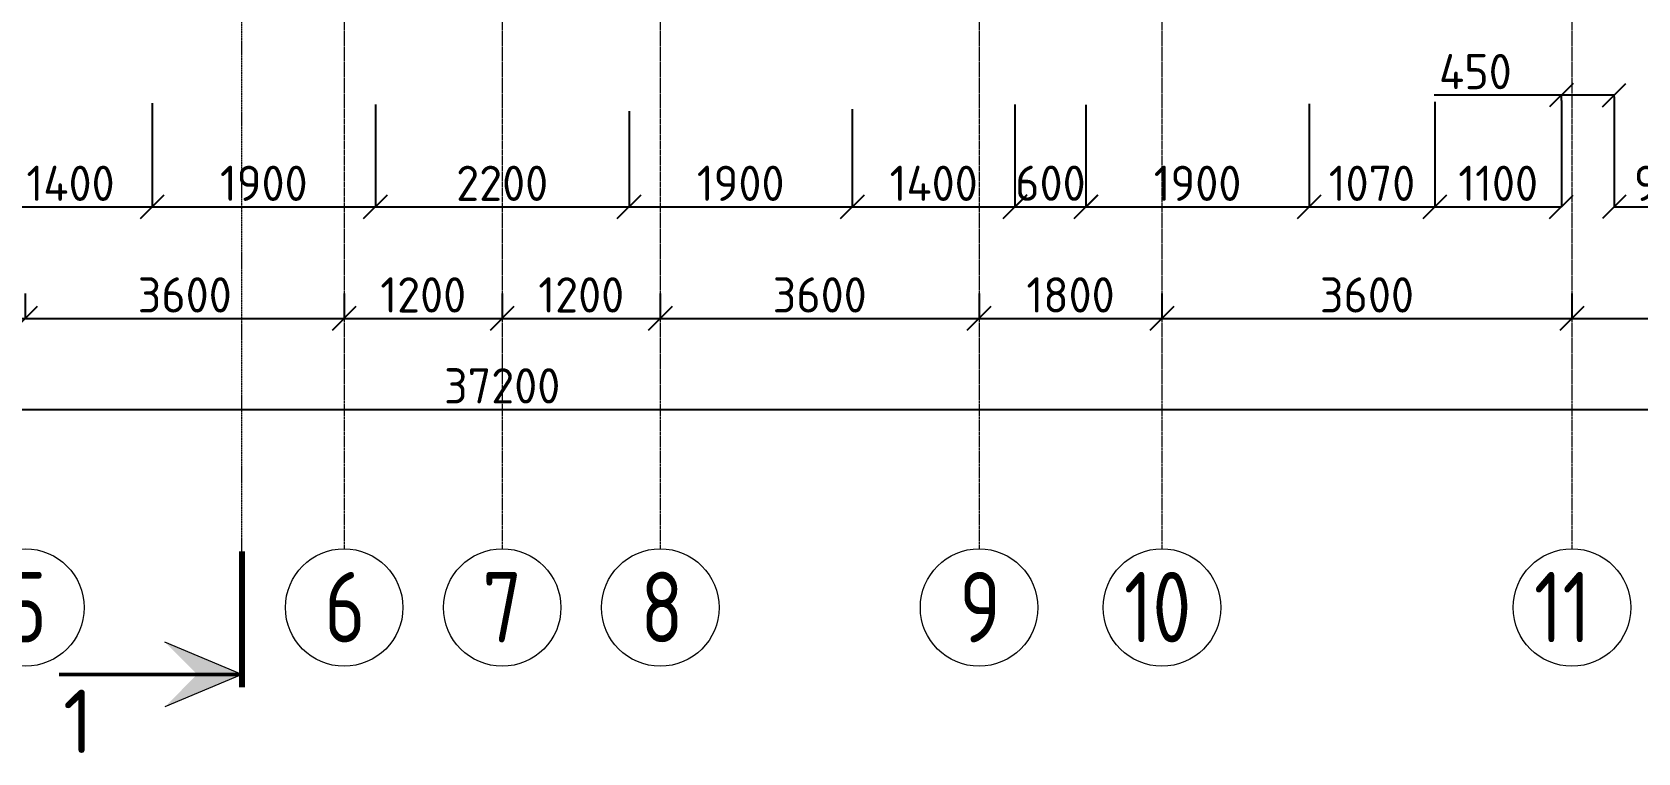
# Model space of a CAD drawing. Header units: inches. Extents: x -2431 to 214825, y 3 to 92804.
# Drawn here: x 77586 to 91254, y 38562 to 44697 of the extents above; entities that cross this region are included whole.
import ezdxf

# ---------------------------------------------------------------- set-up
doc = ezdxf.new("R2010")
doc.units = ezdxf.units.IN
doc.header["$MEASUREMENT"] = 0
doc.linetypes.add('Линия сетки', pattern=[22.225, 12.7, -3.175, 3.175, -3.175])
doc.linetypes.add('Сверху', pattern=[3.96875, 2.38125, -1.5875])
doc.layers.add('S-GRID-IDEN', color=250, linetype='Continuous', lineweight=9)
doc.layers.add('Балясины', color=7, linetype='Continuous', lineweight=9)
doc.layers.add('Фундамент', color=30, linetype='Continuous')
doc.styles.add('GOST-2.304_Type-B', font='GOST_Common.ttf')
doc.styles.get("Standard").update_dxf_attribs({"font": 'arial.ttf'})
doc.styles.add('Чертеж250', font='', dxfattribs={"height": 250})
doc.styles.get('Чертеж250').set_extended_font_data('GOST type B')
doc.dimstyles.new('ГОСТ', dxfattribs={"dimtxt": 300, "dimasz": 200, "dimexe": 0.18, "dimexo": 0.0625, "dimgap": 50, "dimtad": 1, "dimtoh": 1, "dimdec": 0, "dimzin": 0, "dimdsep": 46, "dimtxsty": 'GOST-2.304_Type-B', "dimblk": 'OBLIQUE', "dimcen": 0.09, "dimadec": 0, "dimazin": 0, "dimtfac": 1, "dimtdec": 0, "dimtofl": 0, "dimtmove": 0, "dimatfit": 3, "dimldrblk": 'NONE', "dimfxl": 1, "dimtolj": 1, "dimtzin": 0, "dimarcsym": 0})

# ---------------------------------------------------------------- blocks, each defined once
blk = doc.blocks.new('Ось сетки - Заголовок сетки - Окружность 5 мм-117399-Уровень 3')
at = {"layer": 'S-GRID-IDEN'}
blk.add_circle((0, 0), 5, dxfattribs=at)
blk = doc.blocks.new('_Oblique')
at = {"color": 0, "linetype": 'ByBlock', "lineweight": -2}
blk.add_line((-0.5, -0.5), (0.5, 0.5), dxfattribs=at)
blk = doc.blocks.new('*D88')
at = {"color": 0, "lineweight": -2, "transparency": 16777216}
for p, q in [((75972, 42472), (75972, 42260)), ((77528, 42472), (77528, 42260)), ((75972, 42260), (77528, 42260))]:
    blk.add_line(p, q, dxfattribs=at)
at = {"layer": 'Defpoints', "color": 0, "transparency": 16777216}
for p in [(75972, 42472), (77528, 42472), (77528, 42260)]:
    blk.add_point(p, dxfattribs=at)
at = {"color": 0, "lineweight": -2, "transparency": 16777216, "xscale": 200, "yscale": 200, "zscale": 200, "rotation": 180}
blk.add_blockref('_Oblique', (75972, 42260), dxfattribs=at)
at = {"color": 0, "lineweight": -2, "transparency": 16777216, "xscale": 200, "yscale": 200, "zscale": 200}
blk.add_blockref('_Oblique', (77528, 42260), dxfattribs=at)
at = {"color": 0, "transparency": 16777216, "insert": (76750, 42460), "char_height": 300, "width": 922.94, "attachment_point": 5, "style": 'GOST-2.304_Type-B'}
blk.add_mtext('\\A1;1800', dxfattribs=at)
blk = doc.blocks.new('_None')
blk = doc.blocks.new('*D89')
at = {"color": 0, "lineweight": -2, "transparency": 16777216}
for p, q in [((80242, 42472), (80242, 42260)), ((81587, 42472), (81587, 42260)), ((80242, 42260), (81587, 42260))]:
    blk.add_line(p, q, dxfattribs=at)
at = {"layer": 'Defpoints', "color": 0, "transparency": 16777216}
for p in [(80242, 42472), (81587, 42472), (81587, 42260)]:
    blk.add_point(p, dxfattribs=at)
at = {"color": 0, "lineweight": -2, "transparency": 16777216, "xscale": 200, "yscale": 200, "zscale": 200, "rotation": 180}
blk.add_blockref('_Oblique', (80242, 42260), dxfattribs=at)
at = {"color": 0, "lineweight": -2, "transparency": 16777216, "xscale": 200, "yscale": 200, "zscale": 200}
blk.add_blockref('_Oblique', (81587, 42260), dxfattribs=at)
at = {"color": 0, "transparency": 16777216, "insert": (80915, 42460), "char_height": 300, "width": 922.94, "attachment_point": 5, "style": 'GOST-2.304_Type-B'}
blk.add_mtext('\\A1;1200', dxfattribs=at)
blk = doc.blocks.new('*D90')
at = {"color": 0, "lineweight": -2, "transparency": 16777216}
for p, q in [((77528, 42472), (77528, 42260)), ((80242, 42472), (80242, 42260)), ((77528, 42260), (80242, 42260))]:
    blk.add_line(p, q, dxfattribs=at)
at = {"layer": 'Defpoints', "color": 0, "transparency": 16777216}
for p in [(77528, 42472), (80242, 42472), (80242, 42260)]:
    blk.add_point(p, dxfattribs=at)
at = {"color": 0, "lineweight": -2, "transparency": 16777216, "xscale": 200, "yscale": 200, "zscale": 200, "rotation": 180}
blk.add_blockref('_Oblique', (77528, 42260), dxfattribs=at)
at = {"color": 0, "lineweight": -2, "transparency": 16777216, "xscale": 200, "yscale": 200, "zscale": 200}
blk.add_blockref('_Oblique', (80242, 42260), dxfattribs=at)
at = {"color": 0, "transparency": 16777216, "insert": (78885, 42460), "char_height": 300, "width": 922.94, "attachment_point": 5, "style": 'GOST-2.304_Type-B'}
blk.add_mtext('\\A1;3600', dxfattribs=at)
blk = doc.blocks.new('*D91')
at = {"color": 0, "lineweight": -2, "transparency": 16777216}
for p, q in [((85646, 42472), (85646, 42260)), ((87203, 42472), (87203, 42260)), ((85646, 42260), (87203, 42260))]:
    blk.add_line(p, q, dxfattribs=at)
at = {"layer": 'Defpoints', "color": 0, "transparency": 16777216}
for p in [(85646, 42472), (87203, 42472), (87203, 42260)]:
    blk.add_point(p, dxfattribs=at)
at = {"color": 0, "lineweight": -2, "transparency": 16777216, "xscale": 200, "yscale": 200, "zscale": 200, "rotation": 180}
blk.add_blockref('_Oblique', (85646, 42260), dxfattribs=at)
at = {"color": 0, "lineweight": -2, "transparency": 16777216, "xscale": 200, "yscale": 200, "zscale": 200}
blk.add_blockref('_Oblique', (87203, 42260), dxfattribs=at)
at = {"color": 0, "transparency": 16777216, "insert": (86425, 42460), "char_height": 300, "width": 922.94, "attachment_point": 5, "style": 'GOST-2.304_Type-B'}
blk.add_mtext('\\A1;1800', dxfattribs=at)
blk = doc.blocks.new('*D92')
at = {"color": 0, "lineweight": -2, "transparency": 16777216}
for p, q in [((81587, 42472), (81587, 42260)), ((82933, 42472), (82933, 42260)), ((81587, 42260), (82933, 42260))]:
    blk.add_line(p, q, dxfattribs=at)
at = {"layer": 'Defpoints', "color": 0, "transparency": 16777216}
for p in [(81587, 42472), (82933, 42472), (82933, 42260)]:
    blk.add_point(p, dxfattribs=at)
at = {"color": 0, "lineweight": -2, "transparency": 16777216, "xscale": 200, "yscale": 200, "zscale": 200, "rotation": 180}
blk.add_blockref('_Oblique', (81587, 42260), dxfattribs=at)
at = {"color": 0, "lineweight": -2, "transparency": 16777216, "xscale": 200, "yscale": 200, "zscale": 200}
blk.add_blockref('_Oblique', (82933, 42260), dxfattribs=at)
at = {"color": 0, "transparency": 16777216, "insert": (82260, 42460), "char_height": 300, "width": 922.94, "attachment_point": 5, "style": 'GOST-2.304_Type-B'}
blk.add_mtext('\\A1;1200', dxfattribs=at)
blk = doc.blocks.new('*D93')
at = {"color": 0, "lineweight": -2, "transparency": 16777216}
for p, q in [((82933, 42472), (82933, 42260)), ((85646, 42472), (85646, 42260)), ((82933, 42260), (85646, 42260))]:
    blk.add_line(p, q, dxfattribs=at)
at = {"layer": 'Defpoints', "color": 0, "transparency": 16777216}
for p in [(82933, 42472), (85646, 42472), (85646, 42260)]:
    blk.add_point(p, dxfattribs=at)
at = {"color": 0, "lineweight": -2, "transparency": 16777216, "xscale": 200, "yscale": 200, "zscale": 200, "rotation": 180}
blk.add_blockref('_Oblique', (82933, 42260), dxfattribs=at)
at = {"color": 0, "lineweight": -2, "transparency": 16777216, "xscale": 200, "yscale": 200, "zscale": 200}
blk.add_blockref('_Oblique', (85646, 42260), dxfattribs=at)
at = {"color": 0, "transparency": 16777216, "insert": (84290, 42460), "char_height": 300, "width": 922.94, "attachment_point": 5, "style": 'GOST-2.304_Type-B'}
blk.add_mtext('\\A1;3600', dxfattribs=at)
blk = doc.blocks.new('*D95')
at = {"color": 0, "lineweight": -2, "transparency": 16777216}
for p, q in [((87203, 42472), (87203, 42260)), ((90693, 42472), (90693, 42260)), ((87203, 42260), (90693, 42260))]:
    blk.add_line(p, q, dxfattribs=at)
at = {"layer": 'Defpoints', "color": 0, "transparency": 16777216}
for p in [(87203, 42472), (90693, 42472), (90693, 42260)]:
    blk.add_point(p, dxfattribs=at)
at = {"color": 0, "lineweight": -2, "transparency": 16777216, "xscale": 200, "yscale": 200, "zscale": 200, "rotation": 180}
blk.add_blockref('_Oblique', (87203, 42260), dxfattribs=at)
at = {"color": 0, "lineweight": -2, "transparency": 16777216, "xscale": 200, "yscale": 200, "zscale": 200}
blk.add_blockref('_Oblique', (90693, 42260), dxfattribs=at)
at = {"color": 0, "transparency": 16777216, "insert": (88948, 42460), "char_height": 300, "width": 922.94, "attachment_point": 5, "style": 'GOST-2.304_Type-B'}
blk.add_mtext('\\A1;3600', dxfattribs=at)
blk = doc.blocks.new('*D96')
at = {"color": 0, "lineweight": -2, "transparency": 16777216}
for p, q in [((90693, 42472), (90693, 42260)), ((94782, 42472), (94782, 42260)), ((90693, 42260), (94782, 42260))]:
    blk.add_line(p, q, dxfattribs=at)
at = {"layer": 'Defpoints', "color": 0, "transparency": 16777216}
for p in [(90693, 42472), (94782, 42472), (94782, 42260)]:
    blk.add_point(p, dxfattribs=at)
at = {"color": 0, "lineweight": -2, "transparency": 16777216, "xscale": 200, "yscale": 200, "zscale": 200, "rotation": 180}
blk.add_blockref('_Oblique', (90693, 42260), dxfattribs=at)
at = {"color": 0, "lineweight": -2, "transparency": 16777216, "xscale": 200, "yscale": 200, "zscale": 200}
blk.add_blockref('_Oblique', (94782, 42260), dxfattribs=at)
at = {"color": 0, "transparency": 16777216, "insert": (92738, 42460), "char_height": 300, "width": 922.94, "attachment_point": 5, "style": 'GOST-2.304_Type-B'}
blk.add_mtext('\\A1;4200', dxfattribs=at)
blk = doc.blocks.new('*D106')
at = {"color": 0, "lineweight": -2, "transparency": 16777216}
for p, q in [((98757, 41878), (98757, 41486)), ((64418, 41699), (64418, 41486)), ((64418, 41486), (98757, 41486))]:
    blk.add_line(p, q, dxfattribs=at)
at = {"layer": 'Defpoints', "color": 0, "transparency": 16777216}
for p in [(98757, 41878), (64418, 41699), (98757, 41486)]:
    blk.add_point(p, dxfattribs=at)
at = {"color": 0, "lineweight": -2, "transparency": 16777216, "xscale": 200, "yscale": 200, "zscale": 200, "rotation": 180}
blk.add_blockref('_Oblique', (64418, 41486), dxfattribs=at)
at = {"color": 0, "lineweight": -2, "transparency": 16777216, "xscale": 200, "yscale": 200, "zscale": 200}
blk.add_blockref('_Oblique', (98757, 41486), dxfattribs=at)
at = {"color": 0, "transparency": 16777216, "insert": (81587, 41686), "char_height": 300, "width": 1153.68, "attachment_point": 5, "style": 'GOST-2.304_Type-B'}
blk.add_mtext('\\A1;37200', dxfattribs=at)
blk = doc.blocks.new('*D128')
at = {"color": 0, "lineweight": -2, "transparency": 16777216}
for p, q in [((77218, 44077), (77218, 43210)), ((78608, 44093), (78608, 43210)), ((77218, 43210), (78608, 43210))]:
    blk.add_line(p, q, dxfattribs=at)
at = {"layer": 'Defpoints', "color": 0, "transparency": 16777216}
for p in [(77218, 44077), (78608, 44093), (78608, 43210)]:
    blk.add_point(p, dxfattribs=at)
at = {"color": 0, "lineweight": -2, "transparency": 16777216, "xscale": 200, "yscale": 200, "zscale": 200, "rotation": 180}
blk.add_blockref('_Oblique', (77218, 43210), dxfattribs=at)
at = {"color": 0, "lineweight": -2, "transparency": 16777216, "xscale": 200, "yscale": 200, "zscale": 200}
blk.add_blockref('_Oblique', (78608, 43210), dxfattribs=at)
at = {"color": 0, "transparency": 16777216, "insert": (77913, 43410), "char_height": 300, "width": 922.94, "attachment_point": 5, "style": 'GOST-2.304_Type-B'}
blk.add_mtext('\\A1;1400', dxfattribs=at)
blk = doc.blocks.new('*D129')
at = {"color": 0, "lineweight": -2, "transparency": 16777216}
for p, q in [((78608, 44093), (78608, 43210)), ((80508, 44082), (80508, 43210)), ((78608, 43210), (80508, 43210))]:
    blk.add_line(p, q, dxfattribs=at)
at = {"layer": 'Defpoints', "color": 0, "transparency": 16777216}
for p in [(78608, 44093), (80508, 44082), (80508, 43210)]:
    blk.add_point(p, dxfattribs=at)
at = {"color": 0, "lineweight": -2, "transparency": 16777216, "xscale": 200, "yscale": 200, "zscale": 200, "rotation": 180}
blk.add_blockref('_Oblique', (78608, 43210), dxfattribs=at)
at = {"color": 0, "lineweight": -2, "transparency": 16777216, "xscale": 200, "yscale": 200, "zscale": 200}
blk.add_blockref('_Oblique', (80508, 43210), dxfattribs=at)
at = {"color": 0, "transparency": 16777216, "insert": (79558, 43410), "char_height": 300, "width": 922.94, "attachment_point": 5, "style": 'GOST-2.304_Type-B'}
blk.add_mtext('\\A1;1900', dxfattribs=at)
blk = doc.blocks.new('*D130')
at = {"color": 0, "lineweight": -2, "transparency": 16777216}
for p, q in [((80508, 44082), (80508, 43210)), ((82667, 44024), (82667, 43210)), ((80508, 43210), (82667, 43210))]:
    blk.add_line(p, q, dxfattribs=at)
at = {"layer": 'Defpoints', "color": 0, "transparency": 16777216}
for p in [(80508, 44082), (82667, 44024), (82667, 43210)]:
    blk.add_point(p, dxfattribs=at)
at = {"color": 0, "lineweight": -2, "transparency": 16777216, "xscale": 200, "yscale": 200, "zscale": 200, "rotation": 180}
blk.add_blockref('_Oblique', (80508, 43210), dxfattribs=at)
at = {"color": 0, "lineweight": -2, "transparency": 16777216, "xscale": 200, "yscale": 200, "zscale": 200}
blk.add_blockref('_Oblique', (82667, 43210), dxfattribs=at)
at = {"color": 0, "transparency": 16777216, "insert": (81587, 43410), "char_height": 300, "width": 922.94, "attachment_point": 5, "style": 'GOST-2.304_Type-B'}
blk.add_mtext('\\A1;2200', dxfattribs=at)
blk = doc.blocks.new('*D131')
at = {"color": 0, "lineweight": -2, "transparency": 16777216}
for p, q in [((82667, 44024), (82667, 43210)), ((84567, 44040), (84567, 43210)), ((82667, 43210), (84567, 43210))]:
    blk.add_line(p, q, dxfattribs=at)
at = {"layer": 'Defpoints', "color": 0, "transparency": 16777216}
for p in [(82667, 44024), (84567, 44040), (84567, 43210)]:
    blk.add_point(p, dxfattribs=at)
at = {"color": 0, "lineweight": -2, "transparency": 16777216, "xscale": 200, "yscale": 200, "zscale": 200, "rotation": 180}
blk.add_blockref('_Oblique', (82667, 43210), dxfattribs=at)
at = {"color": 0, "lineweight": -2, "transparency": 16777216, "xscale": 200, "yscale": 200, "zscale": 200}
blk.add_blockref('_Oblique', (84567, 43210), dxfattribs=at)
at = {"color": 0, "transparency": 16777216, "insert": (83617, 43410), "char_height": 300, "width": 922.94, "attachment_point": 5, "style": 'GOST-2.304_Type-B'}
blk.add_mtext('\\A1;1900', dxfattribs=at)
blk = doc.blocks.new('*D132')
at = {"color": 0, "lineweight": -2, "transparency": 16777216}
for p, q in [((85952, 44082), (85952, 43210)), ((86556, 44078), (86556, 43210)), ((85952, 43211), (86556, 43211))]:
    blk.add_line(p, q, dxfattribs=at)
at = {"layer": 'Defpoints', "color": 0, "transparency": 16777216}
for p in [(85952, 44082), (86556, 44078), (86556, 43211)]:
    blk.add_point(p, dxfattribs=at)
at = {"color": 0, "lineweight": -2, "transparency": 16777216, "xscale": 200, "yscale": 200, "zscale": 200, "rotation": 180}
blk.add_blockref('_Oblique', (85952, 43211), dxfattribs=at)
at = {"color": 0, "lineweight": -2, "transparency": 16777216, "xscale": 200, "yscale": 200, "zscale": 200}
blk.add_blockref('_Oblique', (86556, 43211), dxfattribs=at)
at = {"color": 0, "transparency": 16777216, "insert": (86254, 43411), "char_height": 300, "width": 692.21, "attachment_point": 5, "style": 'GOST-2.304_Type-B'}
blk.add_mtext('\\A1;600', dxfattribs=at)
blk = doc.blocks.new('*D133')
at = {"color": 0, "lineweight": -2, "transparency": 16777216}
for p, q in [((84567, 44040), (84567, 43210)), ((85952, 44082), (85952, 43210)), ((84567, 43210), (85952, 43210))]:
    blk.add_line(p, q, dxfattribs=at)
at = {"layer": 'Defpoints', "color": 0, "transparency": 16777216}
for p in [(84567, 44040), (85952, 44082), (85952, 43210)]:
    blk.add_point(p, dxfattribs=at)
at = {"color": 0, "lineweight": -2, "transparency": 16777216, "xscale": 200, "yscale": 200, "zscale": 200, "rotation": 180}
blk.add_blockref('_Oblique', (84567, 43210), dxfattribs=at)
at = {"color": 0, "lineweight": -2, "transparency": 16777216, "xscale": 200, "yscale": 200, "zscale": 200}
blk.add_blockref('_Oblique', (85952, 43210), dxfattribs=at)
at = {"color": 0, "transparency": 16777216, "insert": (85260, 43410), "char_height": 300, "width": 922.94, "attachment_point": 5, "style": 'GOST-2.304_Type-B'}
blk.add_mtext('\\A1;1400', dxfattribs=at)
blk = doc.blocks.new('*D134')
at = {"color": 0, "lineweight": -2, "transparency": 16777216}
for p, q in [((86556, 44078), (86556, 43210)), ((88456, 44088), (88456, 43210)), ((86556, 43210), (88456, 43210))]:
    blk.add_line(p, q, dxfattribs=at)
at = {"layer": 'Defpoints', "color": 0, "transparency": 16777216}
for p in [(86556, 44078), (88456, 44088), (88456, 43210)]:
    blk.add_point(p, dxfattribs=at)
at = {"color": 0, "lineweight": -2, "transparency": 16777216, "xscale": 200, "yscale": 200, "zscale": 200, "rotation": 180}
blk.add_blockref('_Oblique', (86556, 43210), dxfattribs=at)
at = {"color": 0, "lineweight": -2, "transparency": 16777216, "xscale": 200, "yscale": 200, "zscale": 200}
blk.add_blockref('_Oblique', (88456, 43210), dxfattribs=at)
at = {"color": 0, "transparency": 16777216, "insert": (87506, 43410), "char_height": 300, "width": 922.94, "attachment_point": 5, "style": 'GOST-2.304_Type-B'}
blk.add_mtext('\\A1;1900', dxfattribs=at)
blk = doc.blocks.new('*D135')
at = {"color": 0, "lineweight": -2, "transparency": 16777216}
for p, q in [((88456, 44088), (88456, 43210)), ((89526, 44104), (89526, 43210)), ((88456, 43210), (89526, 43210))]:
    blk.add_line(p, q, dxfattribs=at)
at = {"layer": 'Defpoints', "color": 0, "transparency": 16777216}
for p in [(88456, 44088), (89526, 44104), (89526, 43210)]:
    blk.add_point(p, dxfattribs=at)
at = {"color": 0, "lineweight": -2, "transparency": 16777216, "xscale": 200, "yscale": 200, "zscale": 200, "rotation": 180}
blk.add_blockref('_Oblique', (88456, 43210), dxfattribs=at)
at = {"color": 0, "lineweight": -2, "transparency": 16777216, "xscale": 200, "yscale": 200, "zscale": 200}
blk.add_blockref('_Oblique', (89526, 43210), dxfattribs=at)
at = {"color": 0, "transparency": 16777216, "insert": (88991, 43410), "char_height": 300, "width": 922.94, "attachment_point": 5, "style": 'GOST-2.304_Type-B'}
blk.add_mtext('\\A1;1070', dxfattribs=at)
blk = doc.blocks.new('*D136')
at = {"color": 0, "lineweight": -2, "transparency": 16777216}
for p, q in [((89526, 44104), (89526, 43210)), ((90603, 44114), (90603, 43210)), ((89526, 43210), (90603, 43210))]:
    blk.add_line(p, q, dxfattribs=at)
at = {"layer": 'Defpoints', "color": 0, "transparency": 16777216}
for p in [(89526, 44104), (90603, 44114), (90603, 43210)]:
    blk.add_point(p, dxfattribs=at)
at = {"color": 0, "lineweight": -2, "transparency": 16777216, "xscale": 200, "yscale": 200, "zscale": 200, "rotation": 180}
blk.add_blockref('_Oblique', (89526, 43210), dxfattribs=at)
at = {"color": 0, "lineweight": -2, "transparency": 16777216, "xscale": 200, "yscale": 200, "zscale": 200}
blk.add_blockref('_Oblique', (90603, 43210), dxfattribs=at)
at = {"color": 0, "transparency": 16777216, "insert": (90065, 43410), "char_height": 300, "width": 922.94, "attachment_point": 5, "style": 'GOST-2.304_Type-B'}
blk.add_mtext('\\A1;1100', dxfattribs=at)
blk = doc.blocks.new('*D137')
at = {"color": 0, "lineweight": -2, "transparency": 16777216}
for p, q in [((90603, 44161), (89521, 44161)), ((90603, 44114), (90603, 44162)), ((91053, 44161), (90603, 44161)), ((91053, 44146), (91053, 44162))]:
    blk.add_line(p, q, dxfattribs=at)
at = {"layer": 'Defpoints', "color": 0, "transparency": 16777216}
for p in [(91053, 44161), (90603, 44114), (91053, 44146)]:
    blk.add_point(p, dxfattribs=at)
at = {"color": 0, "lineweight": -2, "transparency": 16777216, "xscale": 200, "yscale": 200, "zscale": 200, "rotation": 180}
blk.add_blockref('_Oblique', (90603, 44161), dxfattribs=at)
at = {"color": 0, "lineweight": -2, "transparency": 16777216, "xscale": 200, "yscale": 200, "zscale": 200}
blk.add_blockref('_Oblique', (91053, 44161), dxfattribs=at)
at = {"color": 0, "transparency": 16777216, "insert": (89871, 44361), "char_height": 300, "width": 692.21, "attachment_point": 5, "style": 'GOST-2.304_Type-B'}
blk.add_mtext('\\A1;450', dxfattribs=at)
blk = doc.blocks.new('*D138')
at = {"color": 0, "lineweight": -2, "transparency": 16777216}
for p, q in [((92003, 44160), (92003, 43210)), ((91053, 44146), (91053, 43210)), ((91053, 43210), (92003, 43210))]:
    blk.add_line(p, q, dxfattribs=at)
at = {"layer": 'Defpoints', "color": 0, "transparency": 16777216}
for p in [(92003, 44160), (91053, 44146), (92003, 43210)]:
    blk.add_point(p, dxfattribs=at)
at = {"color": 0, "lineweight": -2, "transparency": 16777216, "xscale": 200, "yscale": 200, "zscale": 200, "rotation": 180}
blk.add_blockref('_Oblique', (91053, 43210), dxfattribs=at)
at = {"color": 0, "lineweight": -2, "transparency": 16777216, "xscale": 200, "yscale": 200, "zscale": 200}
blk.add_blockref('_Oblique', (92003, 43210), dxfattribs=at)
at = {"color": 0, "transparency": 16777216, "insert": (91528, 43410), "char_height": 300, "width": 692.21, "attachment_point": 5, "style": 'GOST-2.304_Type-B'}
blk.add_mtext('\\A1;950', dxfattribs=at)

msp = doc.modelspace()

# ---------------------------------------------------------------- hatches: boundary and pattern name
at = {"layer": 'Балясины'}
h = msp.add_hatch(color=256, dxfattribs=at)
h.dxf.hatch_style = 1
h.paths.add_polyline_path([(78715.6703, 39505.32264), (78990.70633, 39229.23083), (79372.35777, 39229.23083)])
h.paths.add_polyline_path([(79372.35777, 39229.23083), (78990.70633, 39229.23083), (78715.6703, 38953.13902)])

# ---------------------------------------------------------------- linework, layer by layer
at = {"layer": 'Балясины', "color": 254, "linetype": 'Линия сетки'}
for p, q in [((80241.78231, 67223.21253), (80241.78231, 40298.8621)), ((81587.4255, 67223.21253), (81587.4255, 40298.8621)), ((82933.06868, 67223.21253), (82933.06868, 40298.8621)), ((85646.46359, 67223.21253), (85646.46359, 40298.8621)), ((87203.29496, 67223.21253), (87203.29496, 40298.8621)), ((90693.29496, 67223.21253), (90693.29496, 40298.8621))]:
    msp.add_line(p, q, dxfattribs=at)
at = {"layer": 'Балясины'}
for q in [(78715.6703, 39505.32264), (77815.21162, 39229.23083), (78715.6703, 38953.13902)]:
    msp.add_line((79372.35777, 39229.23083), q, dxfattribs=at)
at = {"layer": 'Балясины', "linetype": 'Сверху'}
msp.add_lwpolyline([(79372.35777, 39698.39667), (79372.35777, 55354.00245), (81038.01592, 55354.00245)], dxfattribs=at)
at = {"layer": 'Балясины'}
for points, const_width in [([(79372.35777, 40277.92689), (79372.35777, 39118.86645)], 50), ([(79372.35777, 39229.23083), (77815.21162, 39229.23083)], 30)]:
    msp.add_lwpolyline(points, dxfattribs=dict(at, const_width=const_width))

# ---------------------------------------------------------------- block references
at = {"layer": 'Балясины', "xscale": 99.99999999999993, "yscale": 99.99999999999993, "zscale": 99.99999999999993, "rotation": 180}
for p in [(77528.3874, 39798.8621), (80241.78231, 39798.8621), (81587.4255, 39798.8621), (82933.06868, 39798.8621), (85646.46359, 39798.8621), (87203.29496, 39798.8621), (90693.29496, 39798.8621)]:
    msp.add_blockref('Ось сетки - Заголовок сетки - Окружность 5 мм-117399-Уровень 3', p, dxfattribs=at)

# ---------------------------------------------------------------- texts
at = {"layer": 'Балясины', "insert": (77849.20069, 39099.79239), "char_height": 540, "width": 336.70875, "attachment_point": 1, "style": 'Чертеж250'}
msp.add_mtext('1', dxfattribs=at)
at = {"layer": 'Фундамент', "char_height": 600, "attachment_point": 1}
for s, insert in [('{\\fГОСТ тип А|b0|i0|c204|p34;5}', (77359.84787, 40102.2754)), ('{\\fГОСТ тип А|b0|i0|c204|p34;6}', (80073.24277, 40102.2754)), ('{\\fГОСТ тип А|b0|i0|c204|p34;7}', (81418.88596, 40102.2754)), ('{\\fГОСТ тип А|b0|i0|c204|p34;8}', (82764.52915, 40102.2754)), ('{\\fГОСТ тип А|b0|i0|c204|p34;9}', (85477.92406, 40102.2754)), ('{\\fГОСТ тип А|b0|i0|c204|p34;10}', (86879.867, 40102.2754)), ('{\\fГОСТ тип А|b0|i0|c204|p34;11}', (90369.867, 40102.2754))]:
    msp.add_mtext_dynamic_manual_height_columns(s, width=645.3462657, gutter_width=1, heights=[0], dxfattribs=dict(at, insert=insert))

# ---------------------------------------------------------------- dimensions: what is measured, and where the dimension line sits
dim = msp.add_linear_dim(base=(91053.29496, 44161.43085), p1=(90603.29496, 44113.99388), p2=(91053.29496, 44145.58056), dimstyle='ГОСТ')
dim.commit()
dim.dimension.update_dxf_attribs({"geometry": '*D137', "text_midpoint": (89870.86108, 44161.43085), "dimtype": 160})
for base, p1, p2, picture, middle in [((92003.44322, 43210.15647), (91053.29496, 44145.58056), (92003.44322, 44160.45249), '*D138', (91528.36909, 43410.15647)), ((80507.90645, 43210.15647), (78607.90645, 44092.67187), (80507.90645, 44082.08636), '*D129', (79557.90645, 43410.15647)), ((84566.94454, 43210.15647), (82666.94454, 44024.04548), (84566.94454, 44039.80124), '*D131', (83616.94454, 43410.15647)), ((88456.46359, 43210.15647), (86556.46359, 44077.58914), (88456.46359, 44088.13691), '*D134', (87506.46359, 43410.15647)), ((89526.46359, 43210.15647), (88456.46359, 44088.13691), (89526.46359, 44103.93009), '*D135', (88991.46359, 43410.15647))]:
    dim = msp.add_linear_dim(base=base, p1=p1, p2=p2, dimstyle='ГОСТ')
    dim.commit()
    dim.dimension.update_dxf_attribs({"geometry": picture, "text_midpoint": middle})
for base, p1, p2, text, picture, middle in [((78607.90645, 43210.15647), (77218.3874, 44077.13651), (78607.90645, 44092.67187), '1400', '*D128', (77913.14692, 43410.15647)), ((82666.94454, 43210.15647), (80507.90645, 44082.08636), (82666.94454, 44024.04548), '2200', '*D130', (81587.4255, 43410.15647)), ((85952.46359, 43210.15647), (84566.94454, 44039.80124), (85952.46359, 44082.18712), '1400', '*D133', (85259.70407, 43410.15647)), ((90603.29496, 43210.15647), (89526.46359, 44103.93009), (90603.29496, 44113.99388), '1100', '*D136', (90064.87928, 43410.15647)), ((77528.3874, 42260.28843), (75971.55603, 42472.42047), (77528.3874, 42472.42047), '1800', '*D88', (76749.97171, 42460.28843)), ((80241.78231, 42260.28843), (77528.3874, 42472.42047), (80241.78231, 42472.42047), '3600', '*D90', (78885.08485, 42460.28843)), ((81587.4255, 42260.28843), (80241.78231, 42472.42047), (81587.4255, 42472.42047), '1200', '*D89', (80914.6039, 42460.28843)), ((82933.06868, 42260.28843), (81587.4255, 42472.42047), (82933.06868, 42472.42047), '1200', '*D92', (82260.24709, 42460.28843)), ((85646.46359, 42260.28843), (82933.06868, 42472.42047), (85646.46359, 42472.42047), '3600', '*D93', (84289.76614, 42460.28843)), ((87203.29496, 42260.28843), (85646.46359, 42472.42047), (87203.29496, 42472.42047), '1800', '*D91', (86424.87928, 42460.28843)), ((90693.29496, 42260.28843), (87203.29496, 42472.42047), (90693.29496, 42472.42047), '3600', '*D95', (88948.29496, 42460.28843)), ((94781.91171, 42260.28843), (90693.29496, 42472.42047), (94781.91171, 42472.42047), '4200', '*D96', (92737.60334, 42460.28843)), ((98756.91171, 41486.47284), (64417.93928, 41698.60488), (98756.91171, 41877.87862), '37200', '*D106', (81587.4255, 41686.47284))]:
    dim = msp.add_linear_dim(base=base, p1=p1, p2=p2, text=text, dimstyle='ГОСТ')
    dim.commit()
    dim.dimension.update_dxf_attribs({"geometry": picture, "text_midpoint": middle})
dim = msp.add_linear_dim(base=(86556.46359, 43210.53647), p1=(85952.46359, 44082.18712), p2=(86556.46359, 44077.58914), text='600', dimstyle='ГОСТ')
dim.commit()
dim.dimension.update_dxf_attribs({"geometry": '*D132', "text_midpoint": (86254.46359, 43210.53647), "dimtype": 160})

doc.saveas('drawing.dxf')
